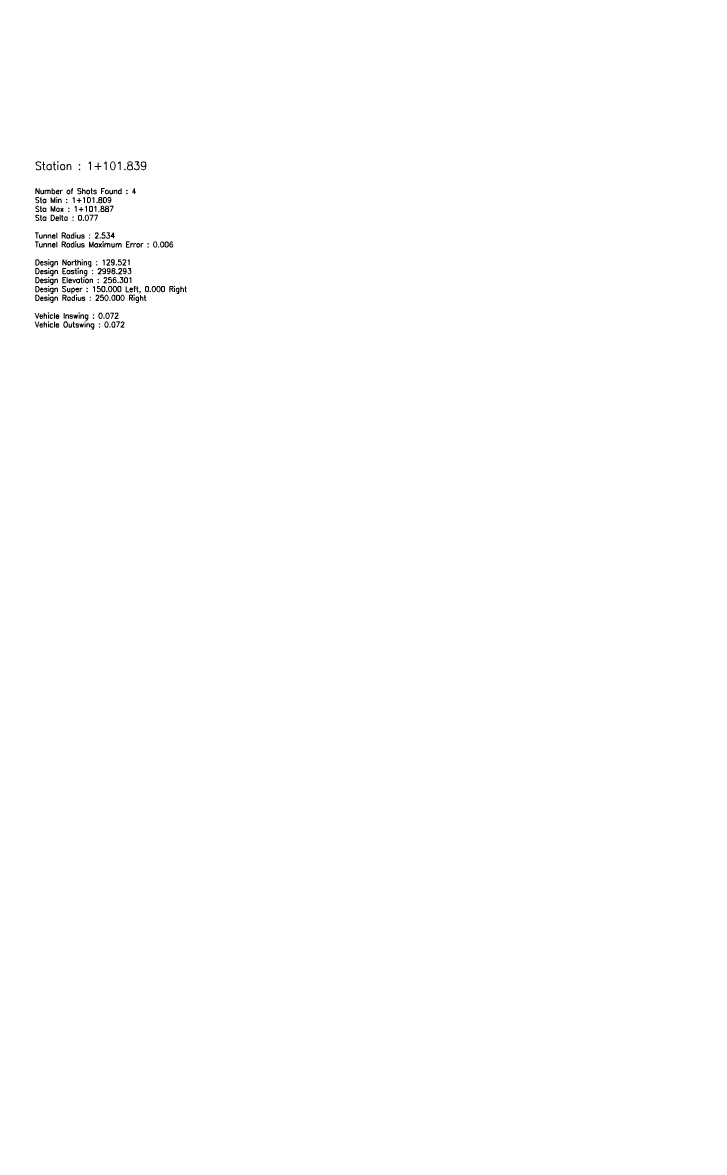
# Model space of a CAD drawing. Header units: metres. Extents: x 2931 to 3383, y 9 to 178.
# Drawn here: x 3079.96 to 3092.74, y 114.45 to 135.63 of the extents above; entities that cross this region are included whole.
import ezdxf

# ---------------------------------------------------------------- set-up
doc = ezdxf.new("R2010")
doc.units = ezdxf.units.M
doc.layers.add('0-TXT', color=7, linetype='CONTINUOUS')
doc.layers.add('G-ANNO', color=1, linetype='CONTINUOUS')
doc.styles.get("Standard").update_dxf_attribs({"font": 'romans.shx'})

msp = doc.modelspace()

# ---------------------------------------------------------------- linework, layer by layer
at = {"layer": 'G-ANNO'}
msp.add_lwpolyline([(2930.546, 54.429, -0.641992), (3382.848, 8.591)], format="xyb", dxfattribs=at)

# ---------------------------------------------------------------- texts
at = {"layer": '0-TXT', "insert": (3080.192, 133.017), "char_height": 0.15, "attachment_point": 1}
msp.add_mtext('{\\H0.15000000;Station : 1+101.839\\P\\P}{\\H0.10000000;Number of Shots Found : 4\\P}{\\H0.10000000;Sta Min : 1+101.809\\P}{\\H0.10000000;Sta Max : 1+101.887\\P}{\\H0.10000000;Sta Delta : 0.077\\P\\P}{\\H0.10000000;Tunnel Radius : 2.534\\P}{\\H0.10000000;Tunnel Radius Maximum Error : 0.006\\P\\P}{\\H0.10000000;Design Northing : 129.521\\P}{\\H0.10000000;Design Easting : 2998.293\\P}{\\H0.10000000;Design Elevation : 256.301\\P}{\\H0.10000000;Design Super : 150.000 Left, 0.000 Right\\P}{\\H0.10000000;Design Radius : 250.000 Right\\P\\P}{\\H0.10000000;Vehicle Inswing : 0.072\\P}{\\H0.10000000;Vehicle Outswing : 0.072}', dxfattribs=at)

doc.saveas('drawing.dxf')
